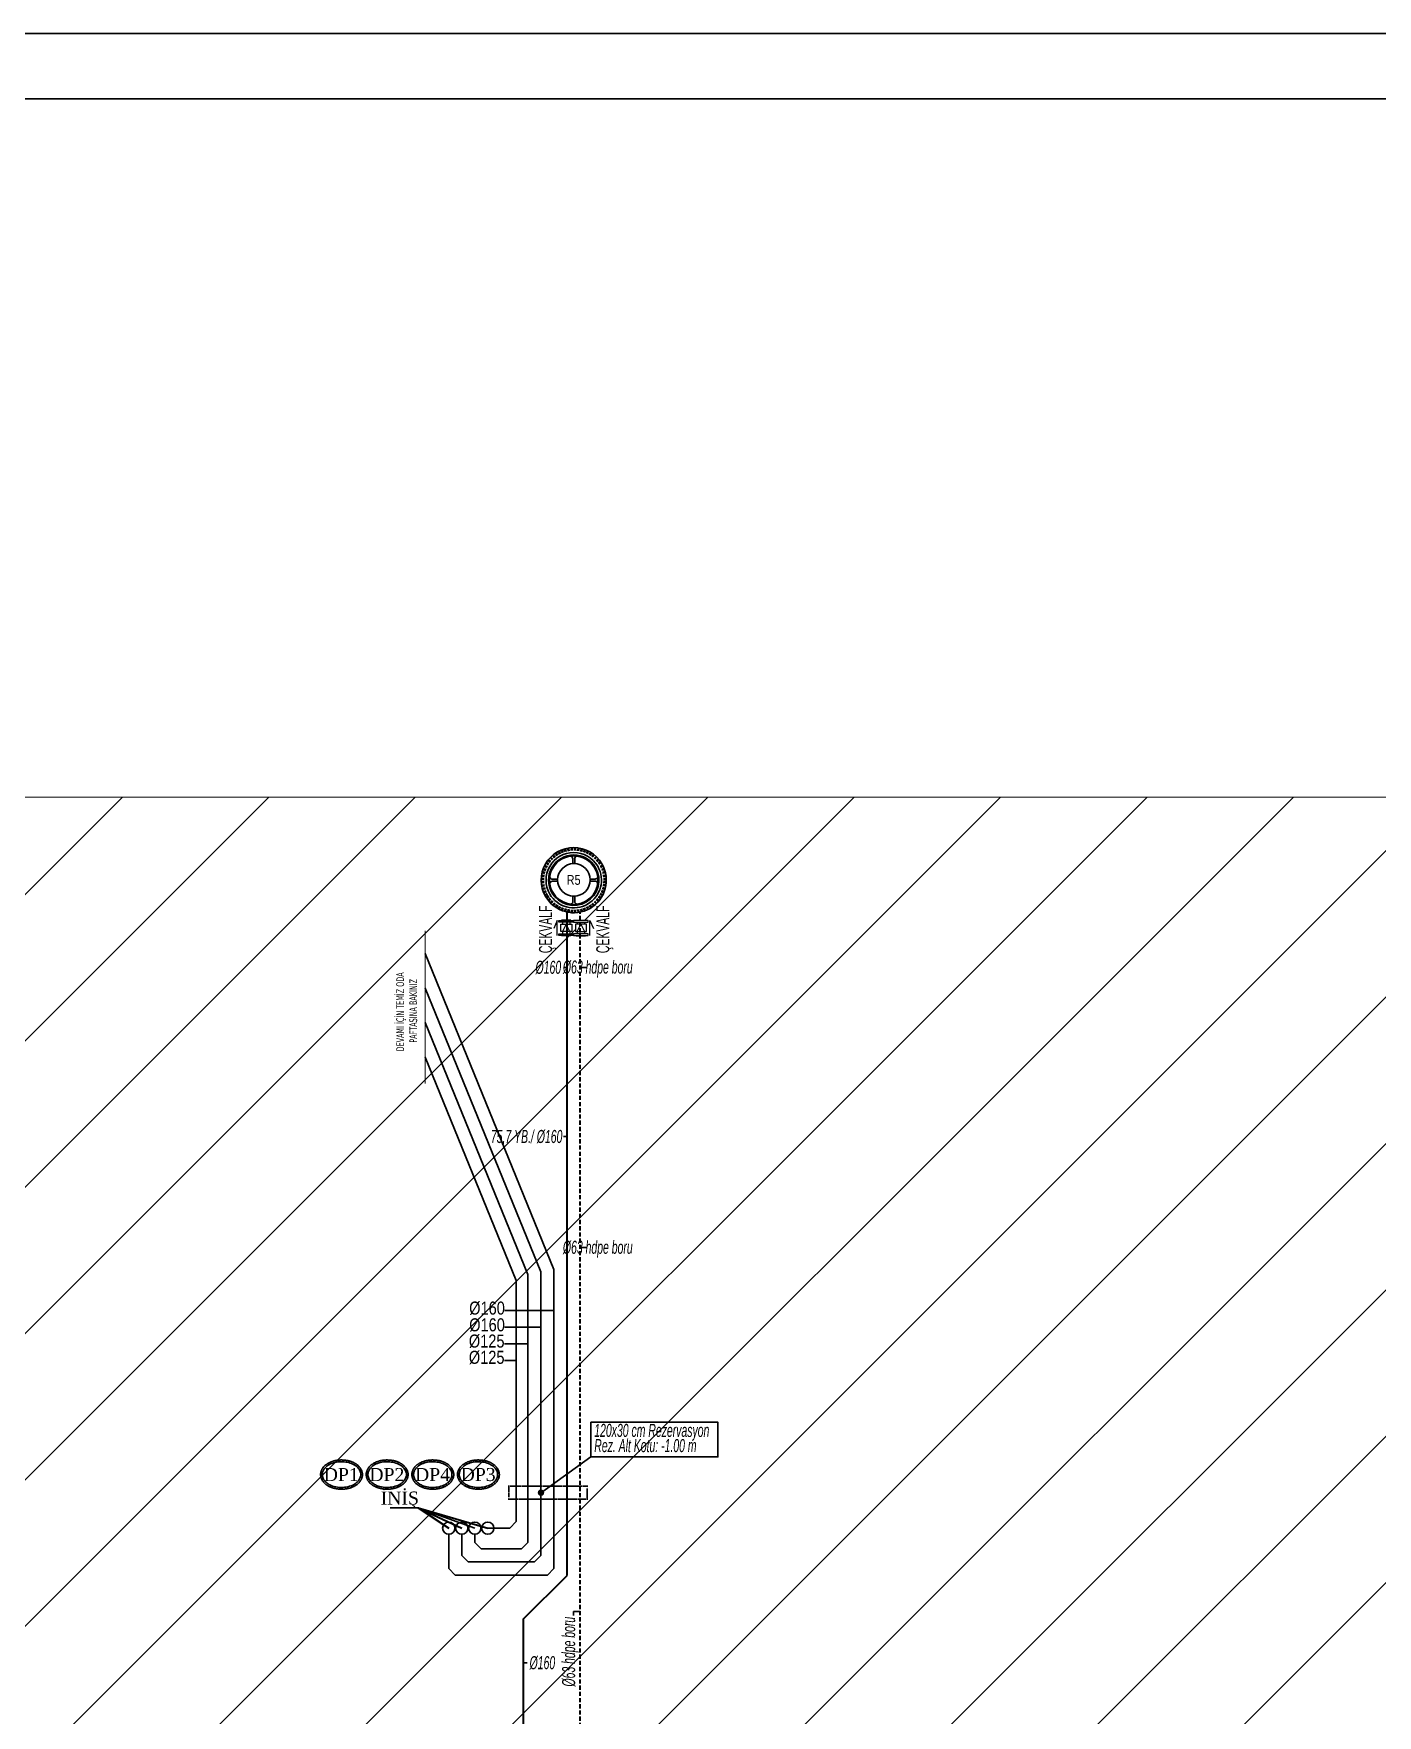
# Model space of a CAD drawing. Header units: centimetres. Extents: x 372964 to 529194, y 28783 to 59011.
# Drawn here: x 483143 to 485205, y 56431 to 59011 of the extents above; entities that cross this region are included whole.
import ezdxf
from ezdxf.enums import TextEntityAlignment as Align

# ---------------------------------------------------------------- set-up
doc = ezdxf.new("R2010")
doc.units = ezdxf.units.CM
doc.linetypes.add('DASHED2', pattern=[9.525, 6.35, -3.175])
doc.linetypes.add('DOT', pattern=[0.25, 0, -0.25])
doc.layers.get('0').update_dxf_attribs({"lineweight": 9})
for name, color, linetype, lineweight in [('0-KRCN REZ.', 4, 'Continuous', 30), ('0-KRCN-DSD-YAZI', 4, 'Continuous', 40), ('0-KRCN-SHT-KOLADI-YAZIYAĞMURSUYU', 4, 'Continuous', 35), ('0-KRCN-SHT-PİSSU-BORU', 220, 'PISSU_LINE50', 40), ('0-KRCN-SHT-ROGAR', 151, 'Continuous', 35), ('0-KRCN-SHT-YAZI-ÇAP-PİSSU', 41, 'Continuous', 30), ('0-KRCN-SHT-ÇEKVALF', 4, 'Continuous', 25), ('0-KRCN-Z-ANTET', 71, 'Continuous', 30), ('0-MEK-SHT-aa YAĞMURSUYUBORUSU-100', 3, 'PISSU_LINE50', 35), ('0-MEK-SHT-KOLADI-YAZIYAĞMURSUYU', 4, 'Continuous', 35)]:
    doc.layers.add(name, color=color, linetype=linetype, lineweight=lineweight)
doc.styles.add('ARIAL', font='arial.ttf', dxfattribs={"width": 0.8})
doc.styles.add('MUF', font='isocpeur.ttf')
doc.styles.add('style2', font='ARIALN.TTF', dxfattribs={"height": 0.1})
doc.styles.add('TROMANT', font='arial.ttf', dxfattribs={"width": 0.8})
doc.styles.add('VRF CITY MULTI', font='tahoma.ttf', dxfattribs={"height": 15})
doc.styles.add('YAZI', font='times.ttf')
doc.styles.add('ÇAP-2', font='ARIALNBI.TTF')
doc.linetypes.add('PISSU_LINE50', pattern='A,50,-10,["C",MUF,S=10,R=0,X=1,Y=-5],0', length=60)

# ---------------------------------------------------------------- blocks, each defined once
blk = doc.blocks.new('G$CD316F46C')
at = {"layer": '0-KRCN-SHT-ROGAR'}
for p, q in [((-38.2, 25.5), (-40.7, 27.1)), ((-36.4, 28.1), (-38.8, 29.9)), ((-35.4, 29.3), (-37.7, 31.2)), ((-33.3, 31.7), (-35.5, 33.8)), ((-32.2, 32.8), (-34.3, 35)), ((-29.8, 35), (-31.8, 37.3)), ((-28.6, 36), (-30.5, 38.3)), ((-26.1, 37.9), (-27.8, 40.4)), ((-24.8, 38.7), (-26.4, 41.3)), ((-22, 40.4), (-23.4, 43)), ((-20.6, 41.1), (-22, 43.8)), ((-17.7, 42.4), (-18.9, 45.2)), ((-16.3, 43), (-17.3, 45.8)), ((-13.2, 44), (-14.1, 46.9)), ((-11.7, 44.4), (-12.5, 47.4)), ((-8.6, 45.1), (-9.1, 48.1)), ((-7.1, 45.4), (-7.5, 48.4)), ((-3.9, 45.8), (-4.1, 48.8)), ((-2.3, 45.9), (-2.5, 48.9)), ((0.9, 45.9), (1, 48.9)), ((2.4, 45.8), (2.6, 48.8)), ((5.6, 45.5), (6, 48.5)), ((7.2, 45.3), (7.6, 48.3)), ((10.3, 44.7), (11, 47.6)), ((11.8, 44.3), (12.6, 47.2)), ((14.9, 43.3), (15.9, 46.2)), ((16.3, 42.8), (17.4, 45.6)), ((19.3, 41.5), (20.6, 44.2)), ((20.7, 40.8), (22, 43.5)), ((23.5, 39.2), (25, 41.8)), ((24.8, 38.4), (26.4, 40.9)), ((27.4, 36.6), (29.2, 38.9)), ((28.6, 35.6), (30.5, 37.9)), ((31, 33.5), (33.1, 35.7)), ((32.1, 32.4), (34.3, 34.5)), ((34.3, 30), (36.6, 32)), ((35.3, 28.8), (37.6, 30.7)), ((37.2, 26.2), (39.7, 28)), ((38.1, 25), (40.6, 26.6)), ((-45.7, 2.7), (-48.7, 2.8)), ((-45.6, 4.2), (-48.6, 4.5)), ((-45.2, 7.4), (-48.2, 7.9)), ((-44.9, 8.9), (-47.9, 9.5)), ((-44.2, 12.1), (-47.1, 12.8)), ((-43.8, 13.5), (-46.7, 14.4)), ((-42.8, 16.6), (-45.6, 17.7)), ((-42.2, 18), (-45, 19.2)), ((-40.8, 20.9), (-43.5, 22.3)), ((-40.1, 22.3), (-42.8, 23.8)), ((-39.1, 24.2), (-41.6, 25.7)), ((39.7, 22.2), (42.3, 23.6)), ((40.4, 20.8), (43.1, 22.2)), ((41.7, 17.9), (44.5, 19.1)), ((42.3, 16.5), (45.1, 17.5)), ((43.3, 13.4), (46.2, 14.3)), ((43.8, 11.9), (46.7, 12.7)), ((44.5, 8.8), (47.4, 9.3)), ((44.7, 7.3), (47.7, 7.7)), ((45.1, 4.1), (48.1, 4.3)), ((45.2, 2.5), (48.2, 2.7)), ((-45.7, -0.6), (-48.7, -0.6)), ((-45.7, -2.1), (-48.7, -2.3)), ((-45.4, -5.3), (-48.4, -5.7)), ((-45.1, -6.8), (-48.1, -7.3)), ((-44.5, -10), (-47.5, -10.7)), ((-44.1, -11.5), (-47, -12.3)), ((-43.2, -14.6), (-46, -15.5)), ((-42.7, -16), (-45.5, -17.1)), ((-41.4, -19), (-44.1, -20.2)), ((-40.7, -20.3), (-43.4, -21.7)), ((-39.1, -23.2), (-41.7, -24.7)), ((-38.3, -24.5), (-40.8, -26.1)), ((37.1, -25.5), (39.6, -27.2)), ((38, -24.2), (40.5, -25.8)), ((40.1, -20.5), (42.8, -21.9)), ((40.8, -19.1), (43.5, -20.4)), ((42.1, -16.1), (44.9, -17.2)), ((42.6, -14.7), (45.5, -15.7)), ((43.6, -11.6), (46.5, -12.4)), ((44, -10.1), (46.9, -10.8)), ((44.6, -7), (47.6, -7.5)), ((44.8, -5.4), (47.8, -5.8)), ((45.2, -0.7), (48.2, -0.8)), ((45.2, -2.2), (48.2, -2.4)), ((-36.5, -27.1), (-38.9, -28.9)), ((-35.5, -28.3), (-37.8, -30.2)), ((-33.4, -30.7), (-35.6, -32.8)), ((-32.3, -31.8), (-34.4, -34)), ((-29.9, -34), (-31.9, -36.3)), ((-28.8, -35), (-30.6, -37.4)), ((-26.2, -36.9), (-27.9, -39.4)), ((-24.9, -37.8), (-26.5, -40.3)), ((-22.1, -39.4), (-23.6, -42.1)), ((-20.8, -40.2), (-22.1, -42.8)), ((-17.8, -41.5), (-19, -44.3)), ((-16.4, -42.1), (-17.5, -44.9)), ((-13.4, -43.1), (-14.2, -46)), ((-11.9, -43.5), (-12.6, -46.4)), ((-8.7, -44.2), (-9.3, -47.2)), ((-7.2, -44.5), (-7.7, -47.5)), ((-4, -44.9), (-4.3, -47.9)), ((-2.5, -45), (-2.6, -48)), ((0.7, -45), (0.8, -48)), ((2.3, -45), (2.5, -48)), ((5.5, -44.7), (5.9, -47.7)), ((7, -44.5), (7.5, -47.4)), ((10.2, -43.8), (10.9, -46.8)), ((11.7, -43.5), (12.5, -46.4)), ((14.7, -42.5), (15.7, -45.3)), ((16.2, -42), (17.3, -44.8)), ((19.1, -40.7), (20.4, -43.4)), ((20.5, -40), (21.9, -42.7)), ((23.3, -38.4), (24.9, -41)), ((24.7, -37.6), (26.3, -40.1)), ((27.3, -35.8), (29.1, -38.2)), ((28.5, -34.8), (30.4, -37.1)), ((30.9, -32.7), (33, -34.9)), ((32, -31.6), (34.2, -33.7)), ((34.2, -29.3), (36.5, -31.2)), ((35.2, -28.1), (37.5, -30))]:
    blk.add_line(p, q, dxfattribs=at)
at = {"layer": '0-KRCN-SHT-ROGAR', "color": 120}
for p, q in [((-1.7, 24.9), (-1.7, 33.1)), ((1.4, 25), (1.4, 33.1)), ((-24.9, 2), (-32.9, 2)), ((24.9, 1.9), (32.4, 1.9)), ((-25, -1.1), (-32.9, -1.1)), ((-1.8, -24.9), (-1.8, -32.2)), ((1.3, -25), (1.3, -32.2)), ((25, -1.2), (32.4, -1.2))]:
    blk.add_line(p, q, dxfattribs=at)
blk.add_circle((0, 0), 25, dxfattribs=at)
at = {"layer": '0-KRCN-SHT-ROGAR'}
for radius, start, end in [(50, 329.911, 149.911), (48.5, 146.6265, 148.5734), (48.5, 140.6265, 142.5734), (42.5, 329.911, 149.911), (48.5, 134.6265, 136.5734), (48.5, 128.6265, 130.5734), (48.5, 122.6265, 124.5734), (48.5, 116.6265, 118.5734), (48.5, 110.6265, 112.5734), (48.5, 104.6265, 106.5734), (48.5, 98.6265, 100.5734), (48.5, 92.6265, 94.5734), (48.5, 86.6265, 88.5734), (48.5, 80.6265, 82.5734), (48.5, 74.6265, 76.5734), (48.5, 68.6265, 70.5734), (48.5, 62.6265, 64.5734), (48.5, 56.6265, 58.5734), (48.5, 50.6265, 52.5734), (48.5, 44.6265, 46.5734), (48.5, 38.6265, 40.5734), (48.5, 32.6265, 34.5734), (50, 149.911, 329.911), (48.5, 175.2486, 177.1955), (48.5, 169.2486, 171.1955), (48.5, 163.2486, 165.1955), (48.5, 157.2486, 159.1955), (48.5, 151.2486, 153.1955), (42.5, 149.911, 329.911), (38.7, 149.911, 329.911), (37.2, 149.911, 329.911), (48.5, 26.6265, 28.5734), (48.5, 20.6265, 22.5734), (48.5, 14.6265, 16.5734), (48.5, 8.6265, 10.5734), (48.5, 2.6265, 4.5734), (48.5, 181.2486, 183.1955), (48.5, 187.2486, 189.1955), (48.5, 193.2486, 195.1955), (48.5, 199.2486, 201.1955), (48.5, 205.2486, 207.1955), (48.5, 211.2486, 213.1955), (48.5, 332.6265, 334.5734), (48.5, 338.6265, 340.5734), (48.5, 344.6265, 346.5734), (48.5, 350.6265, 352.5734), (48.5, 356.6265, 358.5734), (48.5, 217.2486, 219.1955), (48.5, 223.2486, 225.1955), (48.5, 229.2486, 231.1955), (48.5, 235.2486, 237.1955), (48.5, 241.2486, 243.1955), (48.5, 247.2486, 249.1955), (48.5, 253.2486, 255.1955), (48.5, 259.2486, 261.1955), (48.5, 265.2486, 267.1955), (48.5, 271.2486, 273.1955), (48.5, 277.2486, 279.1955), (48.5, 283.2486, 285.1955), (48.5, 289.2486, 291.1955), (48.5, 295.2486, 297.1955), (48.5, 301.2486, 303.1955), (48.5, 307.2486, 309.1955), (48.5, 313.2486, 315.1955), (48.5, 319.2486, 321.1955), (48.5, 325.2486, 327.1955)]:
    blk.add_arc((-0.3, 0.4), radius, start, end, dxfattribs=at)
at = {"layer": '0-KRCN-SHT-ROGAR', "color": 120}
for centre, radius, start, end in [((-0.3, 0.4), 38.7, 329.911, 149.911), ((-0.3, 0.4), 37.2, 329.911, 149.911), ((-6.2, 33.1), 4.52, 359.911, 71.7708), ((5.9, 33), 4.52, 108.3327, 179.911), ((-32.9, 6.5), 4.52, 198.0512, 269.911), ((32.4, 6.4), 4.52, 269.911, 341.7708), ((-32.9, -5.6), 4.52, 89.911, 161.4893), ((32.4, -5.7), 4.52, 18.3327, 89.911), ((-6.3, -32.2), 4.52, 288.0512, 359.911), ((5.8, -32.2), 4.52, 179.911, 251.4893)]:
    blk.add_arc(centre, radius, start, end, dxfattribs=at)
blk = doc.blocks.new('G$CADAFA931')
blk.add_wipeout([(-2, 4.8), (-1.7, 4.8), (-1.7, 7.5), (0, 7.5), (0, 3.7), (2.2, 3.7), (2.2, 5.6), (9.8, 5.6), (9.8, 3.7), (12, 3.7), (12, 7.5), (13.7, 7.5), (13.7, 4.8), (14, 4.8), (14, -4.8), (13.7, -4.8), (13.7, -7.5), (12, -7.5), (12, -3.7), (9.8, -3.7), (9.8, -5.6), (2.2, -5.6), (2.2, -3.7), (0, -3.7), (0, -7.5), (-1.7, -7.5), (-1.7, -4.8), (-2, -4.8)]).dxf.layer = '0-KRCN-SHT-ÇEKVALF'
at = {"layer": '0-KRCN-SHT-ÇEKVALF'}
for p, q in [((2.2, 3.7), (0, 3.7)), ((2.2, 3.7), (9.8, 0)), ((9.8, 0), (2.2, -3.7)), ((12, 3.7), (9.8, 3.7)), ((-1.7, -9.2), (13.7, -9.2)), ((2.2, -3.7), (0, -3.7)), ((13.7, -9.2), (5.5, -12.8)), ((9.8, 0), (9.8, 0)), ((12, -3.7), (9.8, -3.7))]:
    blk.add_line(p, q, dxfattribs=at)
for points in [[(-1.7, 4.8), (-2, 4.8), (-2, -4.8), (-1.7, -4.8)], [(5.2, -5.6), (9.8, -5.6), (9.8, 5.6), (2.2, 5.6), (2.2, -5.6), (5.2, -5.6)], [(13.7, 4.8), (14, 4.8), (14, -4.8), (13.7, -4.8)]]:
    blk.add_lwpolyline(points, dxfattribs=at)
for points in [[(-1.7, 7.5), (-1.7, -7.5), (0, -7.5), (0, 7.5)], [(12, 7.5), (12, -7.5), (13.7, -7.5), (13.7, 7.5)]]:
    blk.add_lwpolyline(points, close=True, dxfattribs=at)

msp = doc.modelspace()

# ---------------------------------------------------------------- hatches: boundary and pattern name
h = msp.add_hatch()
h.set_pattern_fill('ANSI31', color=8, scale=50, style=0)
h.paths.add_polyline_path([(475400, 51640), (498580, 51640), (498580, 57840), (475400, 57840)])
at = {"layer": '0-KRCN-SHT-YAZI-ÇAP-PİSSU', "linetype": 'Continuous'}
h = msp.add_hatch(color=256, dxfattribs=at)
h.dxf.hatch_style = 1
edge = h.paths.add_edge_path()
edge.add_arc((483921.544, 56772.675), 5, -270, 90, ccw=False)

# ---------------------------------------------------------------- linework, layer by layer
at = {"ltscale": 1.1}
msp.add_line((483743.72, 57634.654), (483743.72, 57400.582), dxfattribs=at)
at = {"color": 8}
msp.add_lwpolyline([(498580, 51640), (475400, 51640), (475400, 57840), (498580, 57840)], close=True, dxfattribs=at)
at = {"layer": '0-KRCN REZ.', "linetype": 'DOT', "ltscale": 10}
msp.add_lwpolyline([(483872.246, 56762.563), (483992.246, 56762.563), (483992.246, 56782.563), (483872.246, 56782.563)], close=True, dxfattribs=at)
at = {"layer": '0-KRCN-SHT-KOLADI-YAZIYAĞMURSUYU', "linetype": 'Continuous'}
for points, knots in [([(483583.438, 56800.433), (483583.438, 56800.079), (483583.461, 56799.371), (483583.564, 56798.314), (483583.705, 56797.441), (483583.906, 56796.492), (483584.181, 56795.472), (483584.59, 56794.312), (483585.075, 56793.186), (483585.63, 56792.096), (483586.257, 56791.049), (483586.892, 56790.12), (483587.515, 56789.3), (483588.283, 56788.383), (483589.222, 56787.386), (483590.353, 56786.333), (483591.284, 56785.567), (483592.249, 56784.834), (483593.248, 56784.133), (483594.586, 56783.298), (483595.977, 56782.526), (483597.254, 56781.896), (483598.542, 56781.321), (483599.839, 56780.797), (483601.314, 56780.272), (483602.82, 56779.802), (483604.355, 56779.388), (483605.914, 56779.028), (483607.494, 56778.724), (483609.093, 56778.475), (483610.706, 56778.282), (483612.33, 56778.145), (483613.961, 56778.063), (483615.596, 56778.036), (483617.23, 56778.065), (483618.861, 56778.15), (483620.485, 56778.29), (483622.097, 56778.486), (483623.695, 56778.738), (483625.275, 56779.045), (483626.833, 56779.407), (483628.366, 56779.824), (483629.871, 56780.297), (483631.344, 56780.825), (483632.782, 56781.408), (483634.181, 56782.047), (483635.54, 56782.742), (483636.853, 56783.494), (483638.118, 56784.304), (483639.33, 56785.173), (483640.515, 56786.123), (483641.564, 56787.074), (483642.487, 56788.013), (483643.271, 56788.898), (483643.842, 56789.618), (483644.385, 56790.358), (483644.9, 56791.12), (483645.502, 56792.139), (483646.041, 56793.195), (483646.459, 56794.165), (483646.835, 56795.192), (483647.159, 56796.278), (483647.436, 56797.551), (483647.584, 56798.629), (483647.66, 56799.606), (483647.686, 56800.587), (483647.634, 56801.785), (483647.489, 56802.974), (483647.263, 56804.147), (483646.959, 56805.301), (483646.534, 56806.527), (483646.107, 56807.518), (483645.631, 56808.481), (483645.105, 56809.417), (483644.403, 56810.495), (483643.763, 56811.354), (483643.084, 56812.182), (483642.369, 56812.981), (483641.38, 56813.968), (483640.573, 56814.681), (483639.733, 56815.37), (483638.948, 56815.974), (483637.857, 56816.732), (483636.726, 56817.444), (483635.557, 56818.111), (483634.351, 56818.733), (483633.113, 56819.31), (483631.844, 56819.843), (483630.547, 56820.332), (483629, 56820.853), (483627.192, 56821.375), (483625.116, 56821.862), (483623.475, 56822.164), (483621.816, 56822.416), (483620.139, 56822.617), (483617.97, 56822.776), (483615.791, 56822.836), (483613.853, 56822.802), (483611.921, 56822.694), (483610, 56822.513), (483607.86, 56822.211), (483605.75, 56821.81), (483603.906, 56821.366), (483602.323, 56820.913), (483600.991, 56820.482), (483599.684, 56820.007), (483598.406, 56819.488), (483597.157, 56818.925), (483595.941, 56818.317), (483594.76, 56817.665), (483593.579, 56816.945), (483592.405, 56816.151), (483591.245, 56815.275), (483590.142, 56814.343), (483589.214, 56813.462), (483588.32, 56812.521), (483587.545, 56811.612), (483586.795, 56810.613), (483586.17, 56809.677), (483585.726, 56808.922), (483585.312, 56808.148), (483584.928, 56807.356), (483584.498, 56806.308), (483584.136, 56805.232), (483583.877, 56804.253), (483583.665, 56803.218), (483583.509, 56802.127), (483583.445, 56801.139), (483583.438, 56800.574), (483583.438, 56800.433)], [0, 0, 0, 0, 1.21339293, 2.42473124, 3.63489945, 4.23987968, 5.7478537, 7.25061553, 8.45036004, 9.9454989, 11.43713461, 12.62924321, 13.79813259, 14.96748664, 16.72440243, 18.48754911, 20.25915826, 20.85193816, 22.63814716, 24.43835494, 26.25374456, 28.08506238, 29.31503335, 31.08783614, 32.87543885, 34.67718763, 36.49221248, 38.3194604, 40.15772725, 42.00568806, 43.86168904, 45.72323025, 47.58851284, 49.45568478, 51.32287003, 53.18819734, 55.0498291, 56.90523756, 58.75253039, 60.59023363, 62.41697032, 64.23149033, 66.03270175, 67.81970382, 69.59116115, 71.34787006, 73.08989323, 74.81761227, 76.53175626, 78.23342668, 79.92411713, 81.73188659, 83.08334945, 84.4322027, 85.77980492, 86.22905114, 87.57846393, 88.92888361, 90.28144765, 91.63757804, 92.5445757, 94.02880747, 95.51508558, 97.00498723, 97.75200873, 98.8727907, 100.36434615, 101.85439832, 102.97201475, 104.45737462, 105.93716628, 107.41320008, 108.15038692, 109.62049886, 111.0878939, 112.55444747, 113.28796958, 114.75557978, 116.22646897, 118.07193451, 118.44221433, 119.94900834, 121.46489506, 122.99085289, 124.52761865, 126.07569893, 127.63538399, 129.20676336, 130.7904493, 132.38563882, 134.7986363, 137.2339575, 139.68875866, 140.51087388, 142.98603009, 145.47065952, 147.96044101, 150.45094642, 152.10958246, 154.59055578, 157.05924104, 159.51188105, 161.94502458, 163.55487615, 165.15343888, 166.74061708, 168.316109, 169.87976517, 171.43160544, 172.97183582, 174.50086452, 176.16921248, 177.82707391, 179.47579686, 181.11716916, 182.20851577, 183.92100538, 185.20467104, 186.48880743, 187.77470896, 188.20404817, 189.49509554, 190.78787061, 192.08334418, 193.38269276, 194.25185229, 195.70257141, 197.15469845, 197.63942296, 197.63942296, 197.63942296, 197.63942296]), ([(483586.065, 56800.433), (483586.065, 56799.391), (483586.184, 56798.351), (483586.647, 56796.318), (483586.991, 56795.327), (483587.873, 56793.426), (483588.412, 56792.517), (483590.252, 56789.966), (483591.784, 56788.462), (483595.3, 56785.843), (483597.286, 56784.725), (483602.508, 56782.487), (483605.915, 56781.574), (483612.986, 56780.6), (483616.648, 56780.541), (483623.779, 56781.283), (483627.247, 56782.083), (483633.566, 56784.497), (483636.422, 56786.109), (483640.041, 56789.189), (483641.161, 56790.38), (483643.03, 56792.98), (483643.777, 56794.392), (483644.699, 56797.099), (483644.951, 56798.368), (483645.097, 56800.927), (483644.99, 56802.216), (483644.431, 56804.72), (483643.981, 56805.934), (483642.795, 56808.23), (483642.06, 56809.313), (483640.36, 56811.327), (483639.395, 56812.26), (483636.188, 56814.856), (483633.654, 56816.285), (483628.09, 56818.503), (483625.057, 56819.291), (483618.78, 56820.193), (483615.538, 56820.307), (483609.157, 56819.853), (483606.02, 56819.286), (483600.155, 56817.497), (483597.426, 56816.278), (483593.287, 56813.624), (483591.718, 56812.334), (483589.35, 56809.736), (483588.458, 56808.489), (483587.061, 56805.816), (483586.556, 56804.387), (483586.141, 56802.096), (483586.065, 56801.264), (483586.065, 56800.433)], [0, 0, 0, 0, 0.13864935, 0.13864935, 0.2772987, 0.2772987, 0.41594805, 0.41594805, 0.68812098, 0.68812098, 0.96029391, 0.96029391, 1.34966335, 1.34966335, 1.73903278, 1.73903278, 2.12840222, 2.12840222, 2.51777166, 2.51777166, 2.7269123, 2.7269123, 2.93605295, 2.93605295, 3.10671137, 3.10671137, 3.27736978, 3.27736978, 3.4480282, 3.4480282, 3.61868661, 3.61868661, 3.78934503, 3.78934503, 4.13557457, 4.13557457, 4.4818041, 4.4818041, 4.82803364, 4.82803364, 5.17426317, 5.17426317, 5.52049271, 5.52049271, 5.77410359, 5.77410359, 5.97327976, 5.97327976, 6.17245593, 6.17245593, 6.28318531, 6.28318531, 6.28318531, 6.28318531]), ([(483653.438, 56800.433), (483653.438, 56800.079), (483653.461, 56799.371), (483653.564, 56798.314), (483653.705, 56797.441), (483653.906, 56796.492), (483654.181, 56795.472), (483654.59, 56794.312), (483655.075, 56793.186), (483655.63, 56792.096), (483656.257, 56791.049), (483656.892, 56790.12), (483657.515, 56789.3), (483658.283, 56788.383), (483659.222, 56787.386), (483660.353, 56786.333), (483661.284, 56785.567), (483662.249, 56784.834), (483663.248, 56784.133), (483664.586, 56783.298), (483665.977, 56782.526), (483667.254, 56781.896), (483668.542, 56781.321), (483669.839, 56780.797), (483671.314, 56780.272), (483672.82, 56779.802), (483674.355, 56779.388), (483675.914, 56779.028), (483677.494, 56778.724), (483679.093, 56778.475), (483680.706, 56778.282), (483682.33, 56778.145), (483683.961, 56778.063), (483685.596, 56778.036), (483687.23, 56778.065), (483688.861, 56778.15), (483690.485, 56778.29), (483692.097, 56778.486), (483693.695, 56778.738), (483695.275, 56779.045), (483696.833, 56779.407), (483698.366, 56779.824), (483699.871, 56780.297), (483701.344, 56780.825), (483702.782, 56781.408), (483704.181, 56782.047), (483705.54, 56782.742), (483706.853, 56783.494), (483708.118, 56784.304), (483709.33, 56785.173), (483710.515, 56786.123), (483711.564, 56787.074), (483712.487, 56788.013), (483713.271, 56788.898), (483713.842, 56789.618), (483714.385, 56790.358), (483714.9, 56791.12), (483715.502, 56792.139), (483716.041, 56793.195), (483716.459, 56794.165), (483716.835, 56795.192), (483717.159, 56796.278), (483717.436, 56797.551), (483717.584, 56798.629), (483717.66, 56799.606), (483717.686, 56800.587), (483717.634, 56801.785), (483717.489, 56802.974), (483717.263, 56804.147), (483716.959, 56805.301), (483716.534, 56806.527), (483716.107, 56807.518), (483715.631, 56808.481), (483715.105, 56809.417), (483714.403, 56810.495), (483713.763, 56811.354), (483713.084, 56812.182), (483712.369, 56812.981), (483711.38, 56813.968), (483710.573, 56814.681), (483709.733, 56815.37), (483708.948, 56815.974), (483707.857, 56816.732), (483706.726, 56817.444), (483705.557, 56818.111), (483704.351, 56818.733), (483703.113, 56819.31), (483701.844, 56819.843), (483700.547, 56820.332), (483699, 56820.853), (483697.192, 56821.375), (483695.116, 56821.862), (483693.475, 56822.164), (483691.816, 56822.416), (483690.139, 56822.617), (483687.97, 56822.776), (483685.791, 56822.836), (483683.853, 56822.802), (483681.921, 56822.694), (483680, 56822.513), (483677.86, 56822.211), (483675.75, 56821.81), (483673.906, 56821.366), (483672.323, 56820.913), (483670.991, 56820.482), (483669.684, 56820.007), (483668.406, 56819.488), (483667.157, 56818.925), (483665.941, 56818.317), (483664.76, 56817.665), (483663.579, 56816.945), (483662.405, 56816.151), (483661.245, 56815.275), (483660.142, 56814.343), (483659.214, 56813.462), (483658.32, 56812.521), (483657.545, 56811.612), (483656.795, 56810.613), (483656.17, 56809.677), (483655.726, 56808.922), (483655.312, 56808.148), (483654.928, 56807.356), (483654.498, 56806.308), (483654.136, 56805.232), (483653.877, 56804.253), (483653.665, 56803.218), (483653.509, 56802.127), (483653.445, 56801.139), (483653.438, 56800.574), (483653.438, 56800.433)], [0, 0, 0, 0, 1.21339293, 2.42473124, 3.63489945, 4.23987968, 5.7478537, 7.25061553, 8.45036004, 9.9454989, 11.43713461, 12.62924321, 13.79813259, 14.96748664, 16.72440243, 18.48754911, 20.25915826, 20.85193816, 22.63814716, 24.43835494, 26.25374456, 28.08506238, 29.31503335, 31.08783614, 32.87543885, 34.67718763, 36.49221248, 38.3194604, 40.15772725, 42.00568806, 43.86168904, 45.72323025, 47.58851284, 49.45568478, 51.32287003, 53.18819734, 55.0498291, 56.90523756, 58.75253039, 60.59023363, 62.41697032, 64.23149033, 66.03270175, 67.81970382, 69.59116115, 71.34787006, 73.08989323, 74.81761227, 76.53175626, 78.23342668, 79.92411713, 81.73188659, 83.08334945, 84.4322027, 85.77980492, 86.22905114, 87.57846393, 88.92888361, 90.28144765, 91.63757804, 92.5445757, 94.02880747, 95.51508558, 97.00498723, 97.75200873, 98.8727907, 100.36434615, 101.85439832, 102.97201475, 104.45737462, 105.93716628, 107.41320008, 108.15038692, 109.62049886, 111.0878939, 112.55444747, 113.28796958, 114.75557978, 116.22646897, 118.07193451, 118.44221433, 119.94900834, 121.46489506, 122.99085289, 124.52761865, 126.07569893, 127.63538399, 129.20676336, 130.7904493, 132.38563882, 134.7986363, 137.2339575, 139.68875866, 140.51087388, 142.98603009, 145.47065952, 147.96044101, 150.45094642, 152.10958246, 154.59055578, 157.05924104, 159.51188105, 161.94502458, 163.55487615, 165.15343888, 166.74061708, 168.316109, 169.87976517, 171.43160544, 172.97183582, 174.50086452, 176.16921248, 177.82707391, 179.47579686, 181.11716916, 182.20851577, 183.92100538, 185.20467104, 186.48880743, 187.77470896, 188.20404817, 189.49509554, 190.78787061, 192.08334418, 193.38269276, 194.25185229, 195.70257141, 197.15469845, 197.63942296, 197.63942296, 197.63942296, 197.63942296]), ([(483656.065, 56800.433), (483656.065, 56799.391), (483656.184, 56798.351), (483656.647, 56796.318), (483656.991, 56795.327), (483657.873, 56793.426), (483658.412, 56792.517), (483660.252, 56789.966), (483661.784, 56788.462), (483665.3, 56785.843), (483667.286, 56784.725), (483672.508, 56782.487), (483675.915, 56781.574), (483682.986, 56780.6), (483686.648, 56780.541), (483693.779, 56781.283), (483697.247, 56782.083), (483703.566, 56784.497), (483706.422, 56786.109), (483710.041, 56789.189), (483711.161, 56790.38), (483713.03, 56792.98), (483713.777, 56794.392), (483714.699, 56797.099), (483714.951, 56798.368), (483715.097, 56800.927), (483714.99, 56802.216), (483714.431, 56804.72), (483713.981, 56805.934), (483712.795, 56808.23), (483712.06, 56809.313), (483710.36, 56811.327), (483709.395, 56812.26), (483706.188, 56814.856), (483703.654, 56816.285), (483698.09, 56818.503), (483695.057, 56819.291), (483688.78, 56820.193), (483685.538, 56820.307), (483679.157, 56819.853), (483676.02, 56819.286), (483670.155, 56817.497), (483667.426, 56816.278), (483663.287, 56813.624), (483661.718, 56812.334), (483659.35, 56809.736), (483658.458, 56808.489), (483657.061, 56805.816), (483656.556, 56804.387), (483656.141, 56802.096), (483656.065, 56801.264), (483656.065, 56800.433)], [0, 0, 0, 0, 0.13864935, 0.13864935, 0.2772987, 0.2772987, 0.41594805, 0.41594805, 0.68812098, 0.68812098, 0.96029391, 0.96029391, 1.34966335, 1.34966335, 1.73903278, 1.73903278, 2.12840222, 2.12840222, 2.51777166, 2.51777166, 2.7269123, 2.7269123, 2.93605295, 2.93605295, 3.10671137, 3.10671137, 3.27736978, 3.27736978, 3.4480282, 3.4480282, 3.61868661, 3.61868661, 3.78934503, 3.78934503, 4.13557457, 4.13557457, 4.4818041, 4.4818041, 4.82803364, 4.82803364, 5.17426317, 5.17426317, 5.52049271, 5.52049271, 5.77410359, 5.77410359, 5.97327976, 5.97327976, 6.17245593, 6.17245593, 6.28318531, 6.28318531, 6.28318531, 6.28318531]), ([(483723.438, 56800.433), (483723.438, 56800.079), (483723.461, 56799.371), (483723.564, 56798.314), (483723.705, 56797.441), (483723.906, 56796.492), (483724.181, 56795.472), (483724.59, 56794.312), (483725.075, 56793.186), (483725.63, 56792.096), (483726.257, 56791.049), (483726.892, 56790.12), (483727.515, 56789.3), (483728.283, 56788.383), (483729.222, 56787.386), (483730.353, 56786.333), (483731.284, 56785.567), (483732.249, 56784.834), (483733.248, 56784.133), (483734.586, 56783.298), (483735.977, 56782.526), (483737.254, 56781.896), (483738.542, 56781.321), (483739.839, 56780.797), (483741.314, 56780.272), (483742.82, 56779.802), (483744.355, 56779.388), (483745.914, 56779.028), (483747.494, 56778.724), (483749.093, 56778.475), (483750.706, 56778.282), (483752.33, 56778.145), (483753.961, 56778.063), (483755.596, 56778.036), (483757.23, 56778.065), (483758.861, 56778.15), (483760.485, 56778.29), (483762.097, 56778.486), (483763.695, 56778.738), (483765.275, 56779.045), (483766.833, 56779.407), (483768.366, 56779.824), (483769.871, 56780.297), (483771.344, 56780.825), (483772.782, 56781.408), (483774.181, 56782.047), (483775.54, 56782.742), (483776.853, 56783.494), (483778.118, 56784.304), (483779.33, 56785.173), (483780.515, 56786.123), (483781.564, 56787.074), (483782.487, 56788.013), (483783.271, 56788.898), (483783.842, 56789.618), (483784.385, 56790.358), (483784.9, 56791.12), (483785.502, 56792.139), (483786.041, 56793.195), (483786.459, 56794.165), (483786.835, 56795.192), (483787.159, 56796.278), (483787.436, 56797.551), (483787.584, 56798.629), (483787.66, 56799.606), (483787.686, 56800.587), (483787.634, 56801.785), (483787.489, 56802.974), (483787.263, 56804.147), (483786.959, 56805.301), (483786.534, 56806.527), (483786.107, 56807.518), (483785.631, 56808.481), (483785.105, 56809.417), (483784.403, 56810.495), (483783.763, 56811.354), (483783.084, 56812.182), (483782.369, 56812.981), (483781.38, 56813.968), (483780.573, 56814.681), (483779.733, 56815.37), (483778.948, 56815.974), (483777.857, 56816.732), (483776.726, 56817.444), (483775.557, 56818.111), (483774.351, 56818.733), (483773.113, 56819.31), (483771.844, 56819.843), (483770.547, 56820.332), (483769, 56820.853), (483767.192, 56821.375), (483765.116, 56821.862), (483763.475, 56822.164), (483761.816, 56822.416), (483760.139, 56822.617), (483757.97, 56822.776), (483755.791, 56822.836), (483753.853, 56822.802), (483751.921, 56822.694), (483750, 56822.513), (483747.86, 56822.211), (483745.75, 56821.81), (483743.906, 56821.366), (483742.323, 56820.913), (483740.991, 56820.482), (483739.684, 56820.007), (483738.406, 56819.488), (483737.157, 56818.925), (483735.941, 56818.317), (483734.76, 56817.665), (483733.579, 56816.945), (483732.405, 56816.151), (483731.245, 56815.275), (483730.142, 56814.343), (483729.214, 56813.462), (483728.32, 56812.521), (483727.545, 56811.612), (483726.795, 56810.613), (483726.17, 56809.677), (483725.726, 56808.922), (483725.312, 56808.148), (483724.928, 56807.356), (483724.498, 56806.308), (483724.136, 56805.232), (483723.877, 56804.253), (483723.665, 56803.218), (483723.509, 56802.127), (483723.445, 56801.139), (483723.438, 56800.574), (483723.438, 56800.433)], [0, 0, 0, 0, 1.21339293, 2.42473124, 3.63489945, 4.23987968, 5.7478537, 7.25061553, 8.45036004, 9.9454989, 11.43713461, 12.62924321, 13.79813259, 14.96748664, 16.72440243, 18.48754911, 20.25915826, 20.85193816, 22.63814716, 24.43835494, 26.25374456, 28.08506238, 29.31503335, 31.08783614, 32.87543885, 34.67718763, 36.49221248, 38.3194604, 40.15772725, 42.00568806, 43.86168904, 45.72323025, 47.58851284, 49.45568478, 51.32287003, 53.18819734, 55.0498291, 56.90523756, 58.75253039, 60.59023363, 62.41697032, 64.23149033, 66.03270175, 67.81970382, 69.59116115, 71.34787006, 73.08989323, 74.81761227, 76.53175626, 78.23342668, 79.92411713, 81.73188659, 83.08334945, 84.4322027, 85.77980492, 86.22905114, 87.57846393, 88.92888361, 90.28144765, 91.63757804, 92.5445757, 94.02880747, 95.51508558, 97.00498723, 97.75200873, 98.8727907, 100.36434615, 101.85439832, 102.97201475, 104.45737462, 105.93716628, 107.41320008, 108.15038692, 109.62049886, 111.0878939, 112.55444747, 113.28796958, 114.75557978, 116.22646897, 118.07193451, 118.44221433, 119.94900834, 121.46489506, 122.99085289, 124.52761865, 126.07569893, 127.63538399, 129.20676336, 130.7904493, 132.38563882, 134.7986363, 137.2339575, 139.68875866, 140.51087388, 142.98603009, 145.47065952, 147.96044101, 150.45094642, 152.10958246, 154.59055578, 157.05924104, 159.51188105, 161.94502458, 163.55487615, 165.15343888, 166.74061708, 168.316109, 169.87976517, 171.43160544, 172.97183582, 174.50086452, 176.16921248, 177.82707391, 179.47579686, 181.11716916, 182.20851577, 183.92100538, 185.20467104, 186.48880743, 187.77470896, 188.20404817, 189.49509554, 190.78787061, 192.08334418, 193.38269276, 194.25185229, 195.70257141, 197.15469845, 197.63942296, 197.63942296, 197.63942296, 197.63942296]), ([(483726.065, 56800.433), (483726.065, 56799.391), (483726.184, 56798.351), (483726.647, 56796.318), (483726.991, 56795.327), (483727.873, 56793.426), (483728.412, 56792.517), (483730.252, 56789.966), (483731.784, 56788.462), (483735.3, 56785.843), (483737.286, 56784.725), (483742.508, 56782.487), (483745.915, 56781.574), (483752.986, 56780.6), (483756.648, 56780.541), (483763.779, 56781.283), (483767.247, 56782.083), (483773.566, 56784.497), (483776.422, 56786.109), (483780.041, 56789.189), (483781.161, 56790.38), (483783.03, 56792.98), (483783.777, 56794.392), (483784.699, 56797.099), (483784.951, 56798.368), (483785.097, 56800.927), (483784.99, 56802.216), (483784.431, 56804.72), (483783.981, 56805.934), (483782.795, 56808.23), (483782.06, 56809.313), (483780.36, 56811.327), (483779.395, 56812.26), (483776.188, 56814.856), (483773.654, 56816.285), (483768.09, 56818.503), (483765.057, 56819.291), (483758.78, 56820.193), (483755.538, 56820.307), (483749.157, 56819.853), (483746.02, 56819.286), (483740.155, 56817.497), (483737.426, 56816.278), (483733.287, 56813.624), (483731.718, 56812.334), (483729.35, 56809.736), (483728.458, 56808.489), (483727.061, 56805.816), (483726.556, 56804.387), (483726.141, 56802.096), (483726.065, 56801.264), (483726.065, 56800.433)], [0, 0, 0, 0, 0.13864935, 0.13864935, 0.2772987, 0.2772987, 0.41594805, 0.41594805, 0.68812098, 0.68812098, 0.96029391, 0.96029391, 1.34966335, 1.34966335, 1.73903278, 1.73903278, 2.12840222, 2.12840222, 2.51777166, 2.51777166, 2.7269123, 2.7269123, 2.93605295, 2.93605295, 3.10671137, 3.10671137, 3.27736978, 3.27736978, 3.4480282, 3.4480282, 3.61868661, 3.61868661, 3.78934503, 3.78934503, 4.13557457, 4.13557457, 4.4818041, 4.4818041, 4.82803364, 4.82803364, 5.17426317, 5.17426317, 5.52049271, 5.52049271, 5.77410359, 5.77410359, 5.97327976, 5.97327976, 6.17245593, 6.17245593, 6.28318531, 6.28318531, 6.28318531, 6.28318531]), ([(483793.438, 56800.433), (483793.438, 56800.079), (483793.461, 56799.371), (483793.564, 56798.314), (483793.705, 56797.441), (483793.906, 56796.492), (483794.181, 56795.472), (483794.59, 56794.312), (483795.075, 56793.186), (483795.63, 56792.096), (483796.257, 56791.049), (483796.892, 56790.12), (483797.515, 56789.3), (483798.283, 56788.383), (483799.222, 56787.386), (483800.353, 56786.333), (483801.284, 56785.567), (483802.249, 56784.834), (483803.248, 56784.133), (483804.586, 56783.298), (483805.977, 56782.526), (483807.254, 56781.896), (483808.542, 56781.321), (483809.839, 56780.797), (483811.314, 56780.272), (483812.82, 56779.802), (483814.355, 56779.388), (483815.914, 56779.028), (483817.494, 56778.724), (483819.093, 56778.475), (483820.706, 56778.282), (483822.33, 56778.145), (483823.961, 56778.063), (483825.596, 56778.036), (483827.23, 56778.065), (483828.861, 56778.15), (483830.485, 56778.29), (483832.097, 56778.486), (483833.695, 56778.738), (483835.275, 56779.045), (483836.833, 56779.407), (483838.366, 56779.824), (483839.871, 56780.297), (483841.344, 56780.825), (483842.782, 56781.408), (483844.181, 56782.047), (483845.54, 56782.742), (483846.853, 56783.494), (483848.118, 56784.304), (483849.33, 56785.173), (483850.515, 56786.123), (483851.564, 56787.074), (483852.487, 56788.013), (483853.271, 56788.898), (483853.842, 56789.618), (483854.385, 56790.358), (483854.9, 56791.12), (483855.502, 56792.139), (483856.041, 56793.195), (483856.459, 56794.165), (483856.835, 56795.192), (483857.159, 56796.278), (483857.436, 56797.551), (483857.584, 56798.629), (483857.66, 56799.606), (483857.686, 56800.587), (483857.634, 56801.785), (483857.489, 56802.974), (483857.263, 56804.147), (483856.959, 56805.301), (483856.534, 56806.527), (483856.107, 56807.518), (483855.631, 56808.481), (483855.105, 56809.417), (483854.403, 56810.495), (483853.763, 56811.354), (483853.084, 56812.182), (483852.369, 56812.981), (483851.38, 56813.968), (483850.573, 56814.681), (483849.733, 56815.37), (483848.948, 56815.974), (483847.857, 56816.732), (483846.726, 56817.444), (483845.557, 56818.111), (483844.351, 56818.733), (483843.113, 56819.31), (483841.844, 56819.843), (483840.547, 56820.332), (483839, 56820.853), (483837.192, 56821.375), (483835.116, 56821.862), (483833.475, 56822.164), (483831.816, 56822.416), (483830.139, 56822.617), (483827.97, 56822.776), (483825.791, 56822.836), (483823.853, 56822.802), (483821.921, 56822.694), (483820, 56822.513), (483817.86, 56822.211), (483815.75, 56821.81), (483813.906, 56821.366), (483812.323, 56820.913), (483810.991, 56820.482), (483809.684, 56820.007), (483808.406, 56819.488), (483807.157, 56818.925), (483805.941, 56818.317), (483804.76, 56817.665), (483803.579, 56816.945), (483802.405, 56816.151), (483801.245, 56815.275), (483800.142, 56814.343), (483799.214, 56813.462), (483798.32, 56812.521), (483797.545, 56811.612), (483796.795, 56810.613), (483796.17, 56809.677), (483795.726, 56808.922), (483795.312, 56808.148), (483794.928, 56807.356), (483794.498, 56806.308), (483794.136, 56805.232), (483793.877, 56804.253), (483793.665, 56803.218), (483793.509, 56802.127), (483793.445, 56801.139), (483793.438, 56800.574), (483793.438, 56800.433)], [0, 0, 0, 0, 1.21339293, 2.42473124, 3.63489945, 4.23987968, 5.7478537, 7.25061553, 8.45036004, 9.9454989, 11.43713461, 12.62924321, 13.79813259, 14.96748664, 16.72440243, 18.48754911, 20.25915826, 20.85193816, 22.63814716, 24.43835494, 26.25374456, 28.08506238, 29.31503335, 31.08783614, 32.87543885, 34.67718763, 36.49221248, 38.3194604, 40.15772725, 42.00568806, 43.86168904, 45.72323025, 47.58851284, 49.45568478, 51.32287003, 53.18819734, 55.0498291, 56.90523756, 58.75253039, 60.59023363, 62.41697032, 64.23149033, 66.03270175, 67.81970382, 69.59116115, 71.34787006, 73.08989323, 74.81761227, 76.53175626, 78.23342668, 79.92411713, 81.73188659, 83.08334945, 84.4322027, 85.77980492, 86.22905114, 87.57846393, 88.92888361, 90.28144765, 91.63757804, 92.5445757, 94.02880747, 95.51508558, 97.00498723, 97.75200873, 98.8727907, 100.36434615, 101.85439832, 102.97201475, 104.45737462, 105.93716628, 107.41320008, 108.15038692, 109.62049886, 111.0878939, 112.55444747, 113.28796958, 114.75557978, 116.22646897, 118.07193451, 118.44221433, 119.94900834, 121.46489506, 122.99085289, 124.52761865, 126.07569893, 127.63538399, 129.20676336, 130.7904493, 132.38563882, 134.7986363, 137.2339575, 139.68875866, 140.51087388, 142.98603009, 145.47065952, 147.96044101, 150.45094642, 152.10958246, 154.59055578, 157.05924104, 159.51188105, 161.94502458, 163.55487615, 165.15343888, 166.74061708, 168.316109, 169.87976517, 171.43160544, 172.97183582, 174.50086452, 176.16921248, 177.82707391, 179.47579686, 181.11716916, 182.20851577, 183.92100538, 185.20467104, 186.48880743, 187.77470896, 188.20404817, 189.49509554, 190.78787061, 192.08334418, 193.38269276, 194.25185229, 195.70257141, 197.15469845, 197.63942296, 197.63942296, 197.63942296, 197.63942296]), ([(483796.065, 56800.433), (483796.065, 56799.391), (483796.184, 56798.351), (483796.647, 56796.318), (483796.991, 56795.327), (483797.873, 56793.426), (483798.412, 56792.517), (483800.252, 56789.966), (483801.784, 56788.462), (483805.3, 56785.843), (483807.286, 56784.725), (483812.508, 56782.487), (483815.915, 56781.574), (483822.986, 56780.6), (483826.648, 56780.541), (483833.779, 56781.283), (483837.247, 56782.083), (483843.566, 56784.497), (483846.422, 56786.109), (483850.041, 56789.189), (483851.161, 56790.38), (483853.03, 56792.98), (483853.777, 56794.392), (483854.699, 56797.099), (483854.951, 56798.368), (483855.097, 56800.927), (483854.99, 56802.216), (483854.431, 56804.72), (483853.981, 56805.934), (483852.795, 56808.23), (483852.06, 56809.313), (483850.36, 56811.327), (483849.395, 56812.26), (483846.188, 56814.856), (483843.654, 56816.285), (483838.09, 56818.503), (483835.057, 56819.291), (483828.78, 56820.193), (483825.538, 56820.307), (483819.157, 56819.853), (483816.02, 56819.286), (483810.155, 56817.497), (483807.426, 56816.278), (483803.287, 56813.624), (483801.718, 56812.334), (483799.35, 56809.736), (483798.458, 56808.489), (483797.061, 56805.816), (483796.556, 56804.387), (483796.141, 56802.096), (483796.065, 56801.264), (483796.065, 56800.433)], [0, 0, 0, 0, 0.13864935, 0.13864935, 0.2772987, 0.2772987, 0.41594805, 0.41594805, 0.68812098, 0.68812098, 0.96029391, 0.96029391, 1.34966335, 1.34966335, 1.73903278, 1.73903278, 2.12840222, 2.12840222, 2.51777166, 2.51777166, 2.7269123, 2.7269123, 2.93605295, 2.93605295, 3.10671137, 3.10671137, 3.27736978, 3.27736978, 3.4480282, 3.4480282, 3.61868661, 3.61868661, 3.78934503, 3.78934503, 4.13557457, 4.13557457, 4.4818041, 4.4818041, 4.82803364, 4.82803364, 5.17426317, 5.17426317, 5.52049271, 5.52049271, 5.77410359, 5.77410359, 5.97327976, 5.97327976, 6.17245593, 6.17245593, 6.28318531, 6.28318531, 6.28318531, 6.28318531])]:
    msp.add_open_spline(points, degree=3, knots=knots, dxfattribs=at)
at = {"layer": '0-KRCN-SHT-PİSSU-BORU', "color": 4}
for q in [(483780.073, 56718.223), (483800.073, 56718.223), (483839.94, 56718.223)]:
    msp.add_line((483732.96, 56749.297), q, dxfattribs=at)
at = {"layer": '0-KRCN-SHT-PİSSU-BORU'}
for p, q in [((483894.839, 56578.929), (483961.5, 56645.591)), ((483894.839, 53451.63), (483894.839, 56578.929))]:
    msp.add_line(p, q, dxfattribs=at)
at = {"layer": '0-KRCN-SHT-YAZI-ÇAP-PİSSU', "linetype": 'Continuous'}
for p, q in [((483956.144, 57578.587), (483961.49, 57578.587)), ((483991.624, 57578.644), (483981.5, 57578.644)), ((483956.316, 57319.201), (483961.5, 57319.201)), ((483991.624, 57148.766), (483981.5, 57148.766)), ((483998.147, 56827.509), (483922.091, 56772.85)), ((483971.377, 56584.265), (483971.377, 56590.15)), ((483971.377, 56590.15), (483981.5, 56590.15)), ((483900.185, 56511.636), (483894.839, 56511.636))]:
    msp.add_line(p, q, dxfattribs=at)
at = {"layer": '0-KRCN-SHT-YAZI-ÇAP-PİSSU', "linetype": 'Continuous', "elevation": 0}
msp.add_lwpolyline([(483998.147, 56880.772), (484193.058, 56880.718), (484193.058, 56827.456), (483998.147, 56827.509)], close=True, dxfattribs=at)
at = {"layer": '0-KRCN-Z-ANTET'}
for points in [[(405464.066, 50011.261), (529193.918, 50011.261), (529193.918, 59011.261), (405464.066, 59011.261)], [(470564.066, 50111.261), (502064.066, 50111.261), (502064.066, 58911.261), (470564.066, 58911.261)]]:
    msp.add_lwpolyline(points, close=True, dxfattribs=at)
at = {"layer": '0-MEK-SHT-aa YAĞMURSUYUBORUSU-100'}
for p, q in [((483941.5, 57115.304), (483743.72, 57599.737)), ((483921.5, 57111.379), (483743.72, 57546.825)), ((483901.5, 57107.453), (483743.72, 57493.912)), ((483883.709, 57098.119), (483743.72, 57441)), ((483901.5, 56696.334), (483901.5, 57107.453)), ((483921.5, 56676.334), (483921.5, 57111.379)), ((483941.5, 56656.334), (483941.5, 57115.304)), ((483883.709, 56728.223), (483883.709, 57098.119)), ((483839.94, 56718.223), (483873.709, 56718.223)), ((483873.709, 56718.223), (483883.709, 56728.223)), ((483780.073, 56708.806), (483780.073, 56656.334)), ((483800.073, 56708.806), (483800.073, 56676.334)), ((483819.903, 56708.806), (483819.903, 56696.334)), ((483819.903, 56696.334), (483829.903, 56686.334)), ((483891.5, 56686.334), (483901.5, 56696.334)), ((483800.073, 56676.334), (483810.073, 56666.334)), ((483810.073, 56666.334), (483911.5, 56666.334)), ((483829.903, 56686.334), (483891.5, 56686.334)), ((483911.5, 56666.334), (483921.5, 56676.334)), ((483780.073, 56656.334), (483790.073, 56646.334)), ((483790.073, 56646.334), (483931.5, 56646.334)), ((483931.5, 56646.334), (483941.5, 56656.334))]:
    msp.add_line(p, q, dxfattribs=at)
for centre in [(483780.073, 56718.223), (483800.073, 56718.223), (483819.94, 56718.223), (483839.94, 56718.223)]:
    msp.add_circle(centre, 9.417, dxfattribs=at)
at = {"layer": '0-MEK-SHT-KOLADI-YAZIYAĞMURSUYU', "linetype": 'Continuous'}
for p, q in [((483941.5, 57052.18), (483865.682, 57052.18)), ((483921.5, 57026.69), (483865.682, 57026.69)), ((483901.5, 57001.2), (483865.682, 57001.2)), ((483883.709, 56975.71), (483865.682, 56975.71))]:
    msp.add_line(p, q, dxfattribs=at)
at = {"layer": '0-MEK-SHT-KOLADI-YAZIYAĞMURSUYU', "color": 4}
for p, q in [((483732.96, 56749.297), (483690.02, 56749.297)), ((483819.94, 56718.223), (483732.96, 56749.297))]:
    msp.add_line(p, q, dxfattribs=at)

# ---------------------------------------------------------------- block references
at = {"layer": '0-KRCN-SHT-ROGAR', "xscale": -1, "rotation": 180}
msp.add_blockref('G$CD316F46C', (483972.061, 57712.841), dxfattribs=at)

# ---------------------------------------------------------------- texts
at = {"layer": '0-KRCN-DSD-YAZI', "color": 7, "style": 'VRF CITY MULTI', "width": 0.7}
for s, p in [('DEVAMI İÇİN TEMİZ ODA ', (483705.557, 57511.957)), ('PAFTASINA BAKINIZ', (483725.557, 57511.957))]:
    msp.add_text(s, height=12, rotation=90, dxfattribs=at).set_placement(p, align=Align.MIDDLE)
at = {"layer": '0-KRCN-SHT-KOLADI-YAZIYAĞMURSUYU', "style": 'YAZI'}
for s, p in [("DP1'", (483617.838, 56800.54)), ("DP2'", (483687.838, 56800.54)), ("DP4'", (483757.838, 56800.54)), ("DP3'", (483827.838, 56800.54)), ('İNİŞ', (483705.003, 56763.748))]:
    msp.add_text(s, height=20, dxfattribs=at).set_placement(p, align=Align.MIDDLE)
at = {"layer": '0-KRCN-SHT-ROGAR', "style": 'TROMANT', "width": 0.8}
msp.add_text('R5', height=15, dxfattribs=at).set_placement((483971.628, 57712.693), align=Align.MIDDLE)
at = {"layer": '0-KRCN-SHT-YAZI-ÇAP-PİSSU', "linetype": 'Continuous', "style": 'ÇAP-2', "width": 0.7}
for s, p in [('%%C160', (483952.446, 57578.795)), ('%%C63 hdpe boru', (484062.197, 57579.135)), ('75,7 YB./ %%C160', (483954.369, 57319.169)), ('%%C63 hdpe boru', (484062.197, 57149.256)), ('%%C160', (483943.321, 56511.844))]:
    msp.add_text(s, height=20, dxfattribs=at).set_placement(p, align=Align.MIDDLE_RIGHT)
for s, p in [('120x30 cm Rezervasyon', (484003.29, 56858.243)), ('Rez. Alt Kotu: -1.00 m', (484003.29, 56834.933))]:
    msp.add_text(s, height=20, dxfattribs=at).set_placement(p)
msp.add_text('%%C63 hdpe boru', height=20, rotation=90, dxfattribs=at).set_placement((483963.902, 56582.212), align=Align.MIDDLE_RIGHT)
at = {"layer": '0-KRCN-SHT-ÇEKVALF', "style": 'style2', "width": 0.7}
msp.add_text('ÇEKVALF', height=20, rotation=90, dxfattribs=at).set_placement((483938.504, 57600.433))
at = {"layer": '0-MEK-SHT-KOLADI-YAZIYAĞMURSUYU', "linetype": 'Continuous', "style": 'ARIAL', "width": 0.8}
for s, p in [('Ø160', (483811.417, 57045.906)), ('Ø160', (483811.417, 57020.214)), ('Ø125', (483810.898, 56995.312)), ('Ø125', (483810.898, 56970.355))]:
    msp.add_text(s, height=20, dxfattribs=at).set_placement(p)

# ---------------------------------------------------------------- next in the draw order: block references
at = {"layer": '0-KRCN-SHT-ÇEKVALF', "xscale": -1.5, "yscale": 1.5, "zscale": 1.5, "rotation": 270}
msp.add_blockref('G$CADAFA931', (483960.28, 57630.215), dxfattribs=at)

# ---------------------------------------------------------------- next in the draw order: linework, layer by layer
at = {"layer": '0-KRCN-SHT-PİSSU-BORU'}
msp.add_line((483961.5, 56645.591), (483961.5, 57663.477), dxfattribs=at)

# ---------------------------------------------------------------- next in the draw order: block references
at = {"layer": '0-KRCN-SHT-ÇEKVALF', "xscale": 1.5, "yscale": 1.5, "zscale": 1.5, "rotation": 90.00000000000001}
msp.add_blockref('G$CADAFA931', (483982.721, 57630.215), dxfattribs=at)

# ---------------------------------------------------------------- next in the draw order: linework, layer by layer
at = {"layer": '0-KRCN-SHT-PİSSU-BORU', "color": 1, "linetype": 'DASHED2'}
msp.add_line((483981.5, 55013.002), (483981.5, 57663.35), dxfattribs=at)

# ---------------------------------------------------------------- next in the draw order: texts
at = {"layer": '0-KRCN-SHT-ÇEKVALF', "style": 'style2', "width": 0.7}
msp.add_text('ÇEKVALF', height=20, rotation=90, dxfattribs=at).set_placement((484026.363, 57600.433))

doc.saveas('drawing.dxf')
